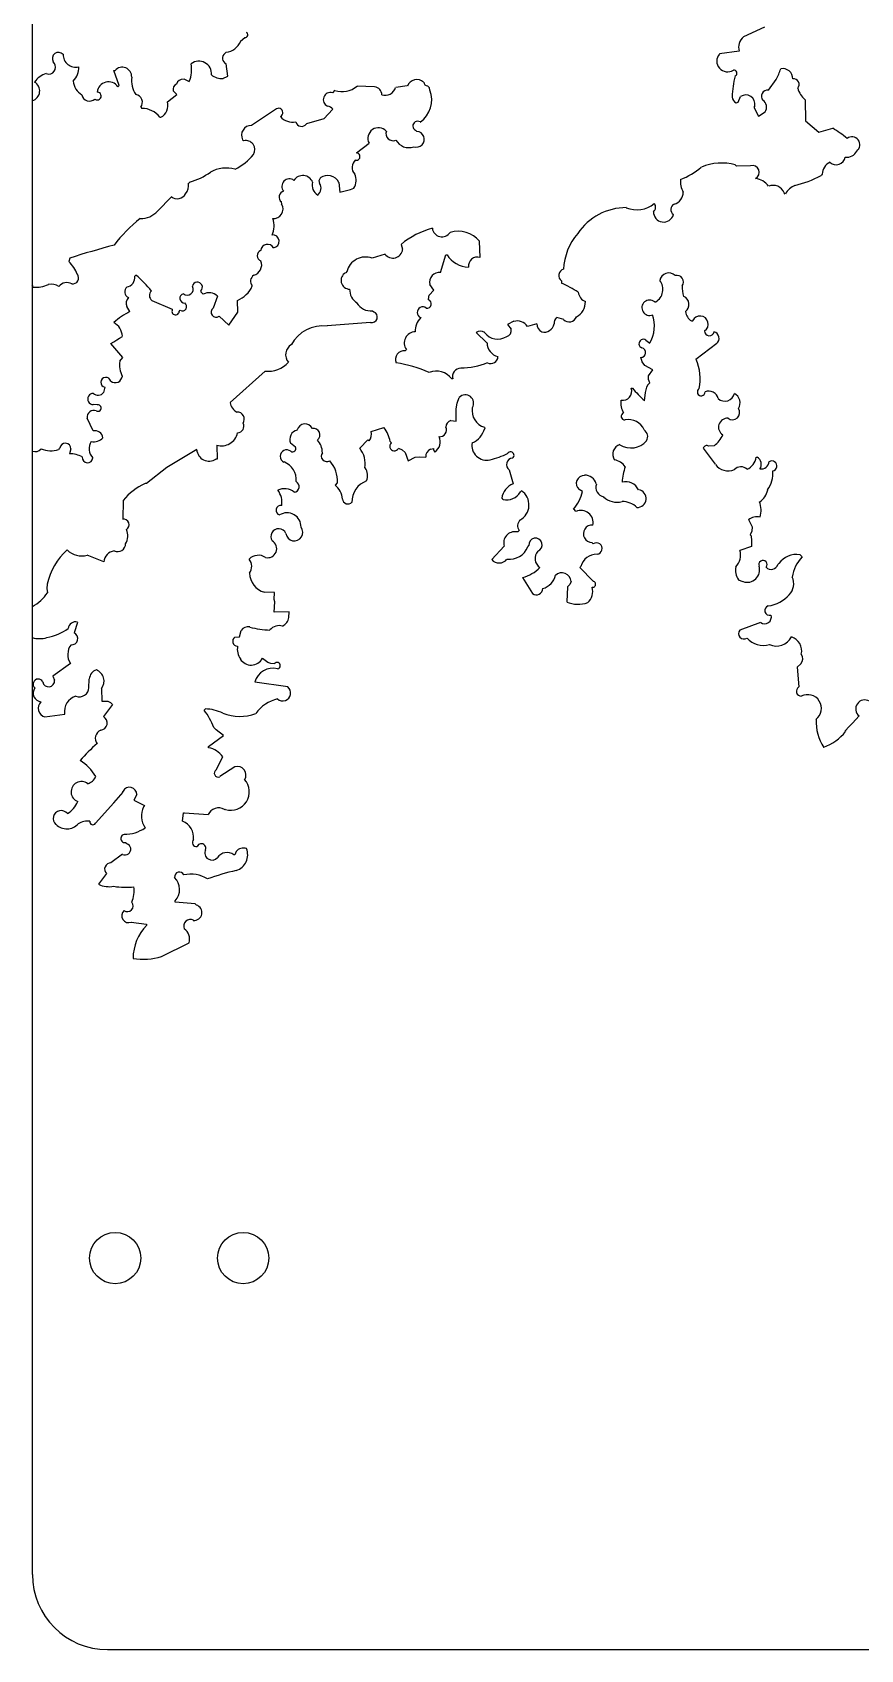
# Model space of a CAD drawing. Header units: millimetres. Extents: x -458 to 152, y -312 to 313.
# Drawn here: x -152.3 to -97.2, y -312.5 to -205.1 of the extents above; entities that cross this region are included whole.
import ezdxf

# ---------------------------------------------------------------- set-up
doc = ezdxf.new("R2010")
doc.units = ezdxf.units.MM

msp = doc.modelspace()

# ---------------------------------------------------------------- linework, layer by layer
at = {"color": 7, "linetype": 'Continuous', "lineweight": 25}
for p, q in [((-152.25, -307.5), (-152.25, 307.5)), ((-103.64, -204.76), (-105.02, -205.42)), ((-138.42, -205.7), (-138.15, -205.45)), ((-139.47, -206.51), (-139.39, -206.43)), ((-139.27, -208.03), (-139.37, -207.21)), ((-105.31, -206.36), (-106.63, -206.55)), ((-151.34, -207.85), (-151.15, -207.89)), ((-146.83, -207.65), (-146.75, -207.64)), ((-146.49, -208.65), (-146.83, -207.65)), ((-142.2, -208.21), (-141.83, -208.37)), ((-139.59, -208.17), (-139.27, -208.03)), ((-103.37, -208.95), (-102.85, -208.24)), ((-146.57, -208.73), (-146.49, -208.65)), ((-143.27, -209.73), (-142.66, -209.25)), ((-142.66, -209.25), (-142.89, -208.99)), ((-132.16, -208.96), (-132.32, -209.12)), ((-129.52, -208.73), (-130.69, -208.69)), ((-127.35, -208.67), (-128.12, -208.77)), ((-125.87, -208.79), (-126, -208.66)), ((-125.86, -208.95), (-125.87, -208.79)), ((-105.37, -209.75), (-105.22, -209.38)), ((-145.05, -210.09), (-144.97, -210.16)), ((-136.1, -210.23), (-137.7, -211.29)), ((-132.29, -210.21), (-132.89, -210.85)), ((-105.51, -209.79), (-105.37, -209.75)), ((-104.28, -209.99), (-104.35, -210.07)), ((-104.35, -210.07), (-104.03, -210.68)), ((-104.03, -210.68), (-103.59, -210.4)), ((-100.94, -209.59), (-100.9, -210.99)), ((-143.79, -210.75), (-143.71, -210.75)), ((-132.89, -210.85), (-134.05, -211.19)), ((-100.9, -210.99), (-100.03, -211.74)), ((-100.03, -211.74), (-99.1, -211.48)), ((-138.3, -212.24), (-138.22, -212.31)), ((-130.73, -213.12), (-129.89, -212.48)), ((-126.72, -211.69), (-126.8, -211.61)), ((-105.49, -213.99), (-105.57, -213.92)), ((-104.56, -213.97), (-105.49, -213.99)), ((-99.8, -214.54), (-99.87, -214.62)), ((-141.8, -215.06), (-141.88, -215.14)), ((-133.2, -214.94), (-133.12, -214.78)), ((-133.17, -215.14), (-133.2, -214.94)), ((-131.89, -215.08), (-131.82, -215.72)), ((-131.82, -215.72), (-131.12, -215.55)), ((-131.12, -215.55), (-130.9, -215.46)), ((-102.25, -215.85), (-102.33, -215.77)), ((-143.02, -216.03), (-143.93, -216.98)), ((-135.69, -216.53), (-135.7, -216.37)), ((-122.52, -220.06), (-122.55, -218.97)), ((-149.76, -220.1), (-149.83, -220.33)), ((-128.83, -219.84), (-129.68, -220.1)), ((-127.76, -219.19), (-127.66, -219.52)), ((-125.14, -221.06), (-124.79, -219.89)), ((-124.79, -219.89), (-124.71, -219.88)), ((-131.37, -221), (-131.44, -221.08)), ((-145.45, -221.3), (-145.37, -221.23)), ((-141.06, -222.27), (-141.06, -222.35)), ((-125.89, -222.56), (-125.58, -222.24)), ((-125.58, -222.24), (-125.86, -221.85)), ((-117.11, -221.62), (-117.11, -221.78)), ((-145.77, -223.65), (-145.98, -223.32)), ((-144.31, -222.91), (-142.97, -223.49)), ((-141.06, -222.35), (-140.9, -222.5)), ((-139.96, -222.63), (-140.25, -223.42)), ((-138.61, -223.69), (-138.63, -222.91)), ((-125.95, -222.87), (-125.92, -222.68)), ((-125.92, -222.68), (-125.89, -222.56)), ((-110.93, -223.01), (-110.85, -223.01)), ((-142.97, -223.49), (-142.97, -223.57)), ((-142.5, -223.64), (-142.43, -223.56)), ((-139.85, -223.95), (-139.21, -224.56)), ((-139.21, -224.56), (-138.61, -223.69)), ((-129.8, -224.38), (-132.67, -224.61)), ((-129.66, -223.6), (-129.58, -223.67)), ((-120.28, -224.3), (-120.69, -224.52)), ((-116.96, -224.19), (-117.43, -224.04)), ((-108.48, -224.27), (-108.4, -224.26)), ((-146.65, -225.54), (-146.46, -225.42)), ((-146.46, -225.42), (-146.27, -225.3)), ((-122.78, -225.04), (-122.06, -225.73)), ((-120.69, -224.52), (-120.45, -224.83)), ((-118.75, -224.47), (-119.36, -224.64)), ((-147.04, -225.78), (-146.84, -225.66)), ((-146.23, -226.7), (-147.04, -225.78)), ((-146.84, -225.66), (-146.65, -225.54)), ((-127.49, -226.26), (-127.41, -226.18)), ((-111.51, -225.55), (-111.24, -225.74)), ((-106.8, -225.78), (-108.18, -226.83)), ((-146.43, -226.95), (-146.23, -226.7)), ((-136.79, -227.61), (-139.11, -229.7)), ((-111.75, -226.99), (-111.84, -226.69)), ((-111.58, -227.24), (-111.75, -226.99)), ((-111.04, -227.53), (-111.58, -227.24)), ((-111.33, -227.91), (-111.04, -227.53)), ((-147.51, -229.03), (-147.42, -228.67)), ((-124.33, -228.12), (-124.4, -228.12)), ((-112.48, -228.73), (-112.4, -228.73)), ((-111.34, -228.16), (-111.33, -227.91)), ((-111.25, -228.39), (-111.34, -228.16)), ((-124.11, -230.12), (-124.04, -229.73)), ((-124.04, -229.73), (-123.9, -229.36)), ((-111.6, -229.57), (-111.54, -229.02)), ((-148.2, -231.57), (-148.61, -230.73)), ((-147.94, -229.85), (-148.2, -229.83)), ((-124.47, -230.88), (-124.1, -230.92)), ((-124.1, -230.92), (-124.11, -230.12)), ((-129.76, -231.62), (-128.91, -231.36)), ((-122.22, -231.33), (-122.21, -231.41)), ((-150.5, -232.8), (-150.43, -232.72)), ((-149.69, -232.76), (-149.79, -233.1)), ((-141.33, -232.82), (-143.31, -234.01)), ((-140, -232.52), (-139.98, -233.45)), ((-134.78, -232.65), (-135.11, -232.38)), ((-130.5, -232.73), (-129.98, -232.17)), ((-129.98, -232.17), (-129.9, -232.24)), ((-128.49, -232.28), (-128.41, -232.36)), ((-127.94, -232.73), (-127.69, -232.83)), ((-127.69, -232.83), (-127.5, -233)), ((-127.5, -233), (-127.29, -233.57)), ((-125.82, -232.78), (-125.6, -232.75)), ((-107.7, -232.73), (-106.9, -233.79)), ((-106.97, -232.56), (-107.33, -232.6)), ((-143.31, -234.01), (-144.68, -235.06)), ((-139.98, -233.45), (-140.06, -233.45)), ((-127.29, -233.57), (-126.82, -233.32)), ((-126.82, -233.32), (-126.55, -233.29)), ((-126.55, -233.29), (-126.13, -233.31)), ((-104.19, -233.33), (-104.11, -233.33)), ((-144.68, -235.06), (-144.76, -235.06)), ((-132, -235.02), (-132.15, -235.18)), ((-120.58, -234.17), (-120.32, -235.09)), ((-146.21, -236.19), (-146.25, -237.43)), ((-121.08, -236.05), (-121, -236.12)), ((-119.84, -235.63), (-119.77, -235.55)), ((-115.72, -235.59), (-115.94, -235.46)), ((-116.23, -236.85), (-116.31, -236.77)), ((-116.15, -236.93), (-116.23, -236.85)), ((-120, -238.28), (-120.08, -238.28)), ((-119.93, -238.2), (-120, -238.28)), ((-104.7, -237.47), (-104.45, -237.95)), ((-104.47, -238.23), (-104.59, -238.48)), ((-104.45, -237.95), (-104.47, -238.23)), ((-120.91, -239.23), (-121.74, -240.11)), ((-119.35, -239.27), (-119.28, -239.19)), ((-115, -239.07), (-115.08, -239)), ((-104.49, -239.25), (-105.26, -239.51)), ((-104.59, -238.48), (-104.51, -238.55)), ((-104.51, -238.55), (-104.51, -238.63)), ((-104.51, -238.63), (-104.5, -238.79)), ((-104.5, -238.79), (-104.5, -238.94)), ((-104.5, -238.94), (-104.5, -239.1)), ((-104.5, -239.1), (-104.49, -239.25)), ((-147.5, -240.27), (-148.6, -239.83)), ((-102.75, -240.45), (-102.67, -240.37)), ((-101.29, -239.79), (-101.21, -239.86)), ((-101.21, -239.86), (-101.13, -239.94)), ((-119.69, -241.3), (-119.04, -242.37)), ((-116.48, -241.57), (-116.55, -241.77)), ((-115.89, -240.65), (-115.82, -240.57)), ((-115.01, -241.56), (-115.89, -240.65)), ((-105.37, -241.46), (-105.06, -241.58)), ((-151.27, -241.76), (-151.28, -242.04)), ((-151.28, -242.04), (-151.25, -242.32)), ((-136.16, -242.3), (-136.84, -242.29)), ((-136.2, -242.77), (-136.16, -242.3)), ((-116.71, -241.92), (-116.76, -242.93)), ((-116.55, -241.77), (-116.71, -241.92)), ((-136.14, -242.92), (-136.2, -242.77)), ((-136.2, -243.62), (-136.14, -242.92)), ((-135.19, -243.59), (-136.2, -243.62)), ((-135.21, -243.97), (-135.19, -243.59)), ((-149.25, -244.29), (-149.47, -244.99)), ((-138.49, -245.24), (-138.39, -244.82)), ((-103.89, -244.3), (-105.27, -244.8)), ((-138.81, -245.27), (-138.49, -245.24)), ((-136.62, -246.96), (-136.97, -246.68)), ((-136.41, -247.03), (-136.62, -246.96)), ((-149.72, -247.02), (-150.9, -247.86)), ((-150.9, -247.86), (-150.77, -248.13)), ((-148.49, -248.63), (-148.47, -248.05)), ((-136.18, -247.04), (-136.41, -247.03)), ((-101.21, -247.05), (-101.47, -247.26)), ((-101.47, -247.26), (-101.36, -248.58)), ((-147.66, -248.68), (-147.63, -249.53)), ((-135.29, -248.58), (-137.47, -248.25)), ((-147.63, -249.53), (-147.24, -249.52)), ((-146.93, -249.75), (-147.53, -250.54)), ((-147.24, -249.52), (-147.07, -249.61)), ((-147.07, -249.61), (-146.93, -249.75)), ((-140.85, -250.13), (-140.77, -250.05)), ((-151.42, -250.57), (-150.1, -250.38)), ((-140.05, -251.43), (-140.19, -251.28)), ((-98.25, -251.46), (-98.02, -251.22)), ((-98.02, -251.22), (-97.79, -250.98)), ((-97.79, -250.98), (-97.56, -250.74)), ((-97.56, -250.74), (-97.34, -250.5)), ((-140.55, -252.53), (-139.56, -251.8)), ((-139.56, -251.8), (-140.05, -251.43)), ((-98.24, -251.53), (-98.25, -251.46)), ((-140.55, -252.61), (-140.55, -252.53)), ((-140.04, -254.07), (-139.6, -253.21)), ((-138.8, -253.88), (-139.79, -254.53)), ((-146.83, -256.28), (-146.22, -255.57)), ((-146.22, -255.57), (-146.23, -255.49)), ((-148.06, -257.62), (-146.83, -256.28)), ((-145.32, -255.72), (-145.51, -256.09)), ((-145.51, -256.09), (-144.8, -256.46)), ((-144.8, -256.46), (-144.87, -256.54)), ((-142.28, -257.48), (-142.22, -256.93)), ((-142.22, -256.93), (-142.14, -256.93)), ((-142.14, -256.93), (-140.58, -257.05)), ((-139.5, -256.71), (-139.42, -256.7)), ((-146.27, -259.69), (-147.03, -260.26)), ((-146.06, -258.91), (-145.98, -258.98)), ((-138.8, -259.72), (-138.87, -259.72)), ((-138.71, -259.51), (-138.8, -259.72)), ((-147.32, -260.96), (-147.85, -261.68)), ((-142.76, -262.86), (-142.76, -262.79)), ((-141.43, -262.98), (-142.76, -262.86)), ((-141.35, -263.06), (-141.43, -262.98)), ((-145.68, -264.19), (-144.66, -264.32)), ((-144.66, -264.32), (-144.66, -264.39)), ((-143.67, -266.47), (-141.83, -265.56)), ((-147.25, -312.5), (147.25, -312.5))]:
    msp.add_line(p, q, dxfattribs=at)
for centre in [(-146.75, -286.5), (-138.25, -286.5)]:
    msp.add_circle(centre, 1.7, dxfattribs=at)
for centre, radius, start, end in [((-139.55, -205.21), 1.24, 277.4621, 336.6338), ((-138.12, -205.27), 0.179, 261.9852, 61.2847), ((-104.46, -206.1), 0.887, 129.4449, 196.8059), ((-151.18, -207.42), 0.472, 273.7938, 48.6148), ((-150.51, -206.86), 0.417, 43.2431, 209.7639), ((-149.38, -206.6), 0.824, 177.8482, 284.8058), ((-143.81, -207.57), 2.14, 338.0111, 9.9329), ((-141.19, -207.86), 0.836, 354.5136, 127.6801), ((-139.21, -206.83), 0.412, 129.246, 246.5618), ((-106.08, -207.02), 0.717, 139.6406, 302.3608), ((-150.87, -209.27), 1.5, 108.0691, 145.0376), ((-150.4, -207.47), 1.23, 314.716, 3.1637), ((-146.28, -208.06), 0.628, 357.841, 138.8873), ((-143.97, -208.31), 1.69, 172.3049, 213.4331), ((-142.2, -208.73), 0.518, 90.4467, 158.9707), ((-139.67, -207.06), 1.12, 231.7861, 274.3257), ((-126.71, -208.94), 0.69, 49.8075, 157.5072), ((-99.21, -209.6), 6.57, 165.8941, 178.2975), ((-105.66, -207.82), 0.2, 294.4341, 100.8595), ((-106.94, -206.14), 4.6, 332.8172, 342.3744), ((-102.43, -208.19), 0.675, 358.7201, 100.4336), ((-101.7, -208.57), 0.369, 317.7772, 98.4679), ((-152.43, -209), 0.67, 285.3521, 60.7424), ((-148.42, -208.29), 1.11, 182.7524, 240.8824), ((-148.45, -209.15), 0.529, 192.1132, 311.0374), ((-147.94, -209.34), 0.261, 233.4836, 92.7739), ((-147.19, -209.17), 0.769, 35.2934, 172.886), ((-145.47, -209.76), 0.528, 322.0565, 81.0278), ((-142.53, -208.89), 0.378, 113.7273, 195.1201), ((-132.45, -209.58), 0.479, 73.4975, 246.0451), ((-131.68, -207.45), 1.59, 252.3969, 308.6707), ((-129.58, -209.27), 0.54, 0.5271, 83.7998), ((-128.83, -208.56), 0.738, 253.1227, 343.1234), ((-127.49, -209.61), 1.76, 304.1999, 21.9425), ((-125.99, -208.39), 0.273, 184.2832, 268.77), ((-104.87, -209.87), 0.603, 348.9902, 125.0553), ((-103.43, -209.36), 0.409, 81.9864, 220.1195), ((-99.92, -208.4), 1.56, 195.6654, 229.394), ((-144.97, -211.64), 1.48, 36.9262, 90.0545), ((-144.15, -209.96), 0.907, 298.9022, 14.6655), ((-135.9, -210.44), 0.284, 295.7877, 134.7117), ((-132.72, -210.59), 0.575, 41.0756, 82.6659), ((-105.36, -209.41), 0.41, 179.9459, 249.156), ((-104.04, -210.08), 0.548, 324.7468, 57.3385), ((-137.7, -211.95), 0.662, 89.8849, 205.8602), ((-134.97, -210.04), 1.04, 218.9993, 282.0469), ((-134.37, -210.97), 0.39, 192.2189, 325.8487), ((-129.26, -212.15), 0.708, 43.3842, 207.1152), ((-126.67, -211.33), 0.314, 58.4524, 245.1882), ((-101.77, -216.26), 5.47, 48.5713, 60.8154), ((-138.07, -212.9), 0.603, 328.0628, 104.1405), ((-128.28, -211.82), 0.487, 161.9681, 291.1497), ((-127.26, -211.8), 0.965, 209.1554, 290.3639), ((-126.75, -212.21), 0.524, 250.7504, 86.3783), ((-97.83, -212.58), 0.529, 308.1536, 127.0268), ((-140.49, -210.8), 3.8, 296.6009, 320.4862), ((-130.38, -214.08), 0.641, 129.8891, 223.7009), ((-130.73, -213.36), 0.239, 253.957, 90.257), ((-98.87, -213.3), 0.605, 227.7249, 349.5983), ((-98.17, -212.66), 0.748, 262.5883, 333.6628), ((-142.87, -211.04), 4.15, 284.8907, 306.1533), ((-139.36, -216.32), 2.2, 75.1021, 118.8978), ((-134.29, -215.32), 0.701, 21.0035, 147.8647), ((-132.64, -215.45), 0.832, 26.4805, 125.8186), ((-131.75, -214.94), 1, 328.8947, 24.7022), ((-110.71, -210.76), 4.38, 290.0748, 311.1527), ((-106.5, -217.18), 3.39, 74.0943, 112.9777), ((-104.44, -214.41), 0.458, 298.1069, 104.979), ((-103.09, -208.77), 6.67, 282.757, 298.8067), ((-98.92, -214.54), 0.874, 113.6551, 179.475), ((-142.63, -215.54), 0.624, 230.5865, 332.6058), ((-142.84, -215.24), 0.963, 322.5177, 6.3222), ((-135.48, -216.05), 0.39, 102.2441, 235.8303), ((-135.18, -215.34), 0.498, 52.9041, 220.2148), ((-132.94, -215.28), 0.729, 162.8796, 240.2135), ((-133.66, -215.46), 0.584, 308.4423, 33.4303), ((-109.84, -215.73), 0.811, 285.0304, 0.7707), ((-107.84, -215.03), 1.37, 173.4264, 210.309), ((-104.36, -216.02), 1.21, 34.3994, 83.7819), ((-103.06, -216.06), 0.787, 21.7786, 111.7873), ((-101.14, -216.44), 1.25, 111.9726, 151.8073), ((-136.23, -216.85), 0.627, 264.4378, 31.2987), ((-112.81, -220.62), 3.87, 89.9372, 146.3158), ((-112.11, -215.13), 1.77, 246.6021, 310.768), ((-111.25, -216.72), 0.389, 308.4002, 38.4544), ((-109.44, -216.88), 0.412, 116.545, 233.8901), ((-139.43, -224.82), 9.26, 127.6029, 142.9713), ((-145.07, -215.93), 1.55, 269.494, 317.2302), ((-137.53, -217.97), 1.34, 333.3904, 21.5623), ((-110.33, -217.03), 0.677, 178.9368, 344.1675), ((-136.29, -218.99), 0.43, 276.7612, 96.7544), ((-124.2, -223.55), 5.63, 105.3172, 129.2265), ((-125.05, -218.05), 0.64, 185.9382, 327.3252), ((-123.96, -220.16), 1.84, 40.1287, 107.5026), ((-113.02, -221.06), 3.97, 139.4268, 176.8391), ((-131.94, -275.58), 58.27, 104.8024, 107.808), ((-136.94, -219.94), 0.378, 113.7211, 249.3973), ((-136.63, -219.65), 0.458, 30.2873, 173.4357), ((-130.12, -221.32), 1.29, 70.3954, 165.8568), ((-128.31, -219.45), 0.653, 216.4455, 353.8163), ((-123.24, -218.97), 1.73, 211.8399, 268.4263), ((-122.7, -220.62), 0.591, 72.704, 187.7339), ((-151.51, -222.08), 2.42, 21.927, 46.1347), ((-149.57, -221.42), 0.395, 261.3639, 37.7566), ((-137.73, -220.55), 0.71, 285.3319, 20.7681), ((-131.18, -221.59), 0.574, 117.6852, 269.6306), ((-125.23, -221.7), 0.643, 82.1066, 193.0439), ((-116.85, -221.26), 0.443, 106.8027, 233.6888), ((-109.99, -221.67), 0.587, 44.4351, 172.8874), ((-153.83, -222.52), 1.7, 16.7181, 22.204), ((-152.01, -220.18), 1.86, 264.3629, 296.2503), ((-151.01, -222.8), 0.965, 57.2248, 100.8415), ((-149.95, -222.4), 0.671, 61.4556, 142.2787), ((-145.7, -222.34), 0.418, 130.3786, 245.4252), ((-146.07, -221.4), 0.627, 278.675, 8.6983), ((-151.74, -228.52), 9.68, 40.0379, 48.8391), ((-144.09, -222.59), 0.389, 128.4475, 234.6876), ((-141.96, -222.17), 0.394, 227.8921, 28.9724), ((-141.29, -222.03), 0.331, 313.3849, 170.2456), ((-139.3, -221.24), 1.8, 291.8116, 336.7249), ((-137.28, -221.64), 0.48, 123.2883, 220.5457), ((-130.15, -222.2), 1.03, 177.775, 238.4727), ((-119.67, -227.88), 6.62, 56.3807, 67.2521), ((-111.34, -222.18), 0.962, 300.8528, 37.215), ((-109.45, -221.69), 0.443, 323.6941, 106.8102), ((-107.3, -222.06), 1.8, 176.5863, 199.2139), ((-145.47, -223.1), 0.55, 136.535, 204.0752), ((-142.14, -222.77), 0.315, 105.025, 272.3517), ((-142.28, -223.32), 0.28, 237.874, 57.8713), ((-140.51, -223.15), 0.751, 43.0136, 121.1827), ((-129.75, -222.49), 1.12, 212.2902, 274.229), ((-126.32, -223.71), 0.37, 51.7465, 247.3743), ((-126.04, -223.14), 0.284, 260.3579, 70.8602), ((-116.73, -222.97), 1.21, 300.4794, 359.4209), ((-115.26, -222.28), 0.748, 187.1044, 249.7578), ((-111.26, -223.4), 0.514, 49.1138, 293.4013), ((-109.24, -223.18), 0.59, 306.7491, 65.1689), ((-142.71, -229.28), 6.41, 118.5023, 130.0889), ((-147.38, -225.35), 1.11, 2.7499, 60.882), ((-142.74, -223.64), 0.239, 163.9656, 0.2314), ((-140.05, -223.69), 0.335, 127.106, 307.0964), ((-129.71, -224.02), 0.369, 255.8643, 70.3931), ((-125.59, -224.93), 1.23, 134.7048, 183.1761), ((-120.07, -225.13), 0.855, 34.7731, 104.3866), ((-117.14, -224.4), 0.46, 129.6825, 189.4747), ((-116.6, -223.82), 0.518, 224.7606, 338.9671), ((-113.22, -224.6), 2.28, 330.0627, 18.8075), ((-107.97, -223.49), 0.932, 190.3743, 236.7658), ((-107.91, -224.49), 0.543, 304.0737, 155.0734), ((-132.94, -227.01), 2.41, 83.591, 151.1708), ((-126.81, -225.74), 0.744, 90.8381, 216.138), ((-122.49, -225.47), 0.507, 56.5254, 124.0356), ((-121.34, -224.37), 1.11, 217.6897, 302.3034), ((-120.86, -224.9), 0.417, 286.2174, 9.7927), ((-118.14, -224.46), 0.61, 180.3572, 242.2564), ((-118.28, -224.32), 0.702, 258.4336, 347.073), ((-111.67, -225.79), 0.296, 56.6939, 248.374), ((-107.29, -224.94), 0.315, 180.359, 348.5233), ((-107.09, -225.43), 0.444, 309.4565, 76.282), ((-134.65, -226.52), 0.782, 120.6768, 219.831), ((-127.55, -226.84), 0.583, 84.2228, 201.583), ((-121.12, -225.73), 0.937, 179.914, 256.9537), ((-111.84, -226.38), 0.315, 270.3548, 78.518), ((-144.97, -227.23), 1.49, 168.9198, 208.5175), ((-136.56, -225.89), 1.73, 262.3563, 319.3484), ((-129.21, -234.97), 7.99, 65.5072, 81.9745), ((-125.43, -228.9), 1.29, 37.1707, 110.9021), ((-123.8, -227.96), 0.548, 89.7165, 197.6598), ((-123.88, -222.42), 4.98, 270.9316, 291.9224), ((-121.8, -226.64), 0.467, 241.5746, 359.6489), ((-110.98, -228.11), 3.08, 347.6978, 24.5776), ((-147.37, -228.35), 0.331, 12.8684, 260.2577), ((-146.75, -227.89), 0.48, 232.5641, 354.1583), ((-113.05, -228.94), 0.604, 259.5423, 19.6056), ((-107.4, -224.73), 6.4, 218.6545, 229.0152), ((-110.65, -229.05), 0.896, 132.1542, 177.8265), ((-148.2, -229.46), 0.372, 88.99, 269.1186), ((-147.88, -228.75), 0.458, 226.5612, 321.984), ((-138.3, -229.59), 0.821, 187.8653, 243.8415), ((-123.5, -229.74), 0.556, 328.6184, 135.9276), ((-112.01, -229.73), 1.17, 170.0698, 213.663), ((-107.83, -228.99), 0.261, 120.8524, 0.3408), ((-107.32, -229.57), 0.634, 12.7455, 113.1513), ((-106.27, -228.94), 0.66, 228.473, 346.544), ((-105.98, -229.72), 0.724, 328.7699, 60.3518), ((-148.16, -230.67), 0.455, 69.6841, 187.1722), ((-147.89, -230.06), 0.215, 237.4218, 103.0601), ((-138.65, -230.8), 0.477, 325.5264, 91.874), ((-124.31, -231.33), 0.473, 109.0563, 179.4774), ((-121.9, -230.23), 1.15, 170.0001, 254.0503), ((-112.91, -230.61), 0.238, 108.167, 273.9064), ((-112.68, -231.98), 1.16, 24.1002, 100.295), ((-106.09, -231.33), 0.595, 85.4744, 238.3381), ((-105.75, -230.37), 0.472, 230.3343, 36.0515), ((-148.09, -232.09), 0.526, 6.9573, 102.4263), ((-139.7, -231.47), 1.1, 253.6824, 347.5455), ((-138.63, -231.27), 0.428, 270.5398, 28.572), ((-134.52, -232.14), 0.634, 102.7434, 203.1469), ((-134.14, -231.65), 0.541, 26.3978, 165.529), ((-133.59, -231.84), 0.434, 308.6247, 98.107), ((-130.45, -231.79), 0.717, 320.9482, 14.0954), ((-130.42, -232.59), 1.95, 9.1547, 39.1963), ((-125.2, -231.51), 0.455, 265.9528, 23.4363), ((-123.6, -231.04), 1.44, 292.8898, 345.2118), ((-111.89, -231.95), 0.507, 327.0725, 59.0713), ((-107.98, -231.18), 1.71, 306.1733, 337.3409), ((-152.06, -232.47), 0.484, 246.6296, 323.3159), ((-151.03, -231.35), 1.55, 245.5763, 289.9153), ((-150.06, -232.76), 0.37, 359.3884, 174.5851), ((-147.62, -232.76), 0.865, 146.5072, 224.789), ((-148.16, -231.51), 0.79, 257.3066, 319.2114), ((-140.51, -232.76), 0.825, 184.3928, 303.1109), ((-135.36, -233.26), 0.424, 50.9581, 244.7809), ((-134.97, -232.75), 0.215, 237.424, 27.8605), ((-134.23, -233.03), 1.24, 0.0486, 43.0339), ((-132.7, -233.25), 0.364, 141.629, 302.7008), ((-131.81, -233.77), 1.67, 350.8463, 38.7529), ((-128.21, -232.59), 0.308, 132.2921, 331.2234), ((-125.57, -233.29), 0.559, 115.7991, 182.0352), ((-125.33, -232.78), 0.275, 173.4558, 226.5476), ((-126.01, -232.29), 0.847, 305.8021, 23.1133), ((-122.07, -232.53), 0.992, 170.2552, 282.8692), ((-120.49, -233.19), 0.227, 302.5262, 150.5944), ((-113.04, -233.13), 0.671, 106.6873, 214.3572), ((-112.5, -231.34), 1.37, 237.5642, 319.545), ((-107.47, -232.8), 0.246, 55.7525, 163.1496), ((-149.84, -235.17), 2.08, 63.9655, 88.6432), ((-148.58, -233.34), 0.352, 175.225, 355.2219), ((-135.98, -234.82), 1.26, 354.6044, 69.4524), ((-133.95, -234.88), 1.96, 355.7529, 42.4194), ((-130.85, -234.55), 0.866, 336.9995, 36.5166), ((-123.88, -226.12), 7.66, 285.3921, 294.601), ((-120.33, -233.81), 0.433, 95.0788, 234.6195), ((-113.76, -234.56), 1.07, 34.6658, 81.0791), ((-108.51, -235.37), 4.6, 162.0873, 175.0459), ((-106.04, -233.17), 1.06, 216.2671, 292.6737), ((-105.2, -234.57), 0.609, 47.2276, 135.3836), ((-105.22, -233.17), 1.05, 294.5104, 351.2897), ((-104.39, -233.8), 0.548, 326.5456, 59.1872), ((-103.85, -233.58), 0.526, 260.7013, 356.1607), ((-103.15, -233.91), 0.336, 284.0019, 120.2321), ((-143.03, -238.78), 4.1, 115.0094, 140.8813), ((-134.91, -235.27), 0.378, 277.448, 60.6076), ((-129.51, -236.31), 1.52, 111.0815, 180.3652), ((-119.91, -236.19), 1.17, 110.4958, 173.0241), ((-115.6, -235.06), 0.528, 87.7967, 230.0838), ((-115.53, -235.27), 0.748, 13.4946, 94.4435), ((-114.2, -235.32), 0.634, 159.9824, 260.3642), ((-112.87, -235.94), 0.992, 27.1368, 102.8608), ((-105.03, -234.36), 1.96, 324.7742, 3.6419), ((-135.51, -236.48), 1.06, 52.1032, 114.7652), ((-136.99, -236.33), 1.32, 351.3582, 37.7686), ((-132.99, -236.22), 1.34, 5.1943, 51.0528), ((-131.29, -236.06), 0.368, 186.5762, 315.4402), ((-120.75, -235.11), 1.05, 256.4987, 330.2239), ((-120.42, -236.49), 1.15, 298.6262, 55.3483), ((-118.23, -235.08), 2.56, 318.5107, 348.4646), ((-113.42, -235.04), 1.27, 225.3838, 285.0981), ((-112.08, -236.07), 0.59, 267.1544, 80.7817), ((-104.61, -235.28), 1.21, 303.3748, 349.767), ((-135.75, -236.84), 0.321, 79.3147, 255.7148), ((-135.34, -237.95), 0.935, 358.7605, 121.5012), ((-115.82, -237.66), 0.805, 347.9609, 113.9568), ((-113.09, -237.68), 1.42, 46.1152, 89.7005), ((-104.09, -238.35), 1.07, 81.0662, 124.6766), ((-105.53, -236.83), 1.67, 343.97, 19.1496), ((-146.21, -237.81), 0.381, 302.9477, 96.9425), ((-146.91, -238.55), 1, 328.892, 24.701), ((-135.89, -238.6), 0.523, 23.9594, 212.2941), ((-134.85, -238.32), 0.563, 186.8884, 38.3043), ((-120.21, -239.01), 0.738, 80.003, 198.0994), ((-119.45, -237.88), 0.574, 137.3499, 213.0924), ((-115.07, -238.41), 0.585, 86.7453, 268.7553), ((-146.6, -239.05), 0.545, 246.2109, 358.8394), ((-136.62, -239.4), 0.597, 255.6226, 61.0988), ((-120.55, -238.82), 1.28, 261.9624, 339.2677), ((-118.84, -239.14), 0.443, 289.9982, 186.1827), ((-114.79, -239.39), 0.38, 276.2053, 123.7949), ((-146.96, -242.75), 4.42, 132.2244, 167.0488), ((-148.95, -238.46), 1.42, 226.1081, 284.2358), ((-146.68, -240.36), 0.825, 99.7001, 173.4272), ((-137.24, -240.7), 0.865, 56.5047, 134.7902), ((-138.46, -240.57), 0.778, 324.6967, 38.4317), ((-121.25, -239.7), 0.646, 220.0791, 323.0385), ((-118.14, -240.04), 0.731, 138.9411, 236.5556), ((-114.79, -240.83), 1.06, 88.0027, 166.1959), ((-106.36, -239.81), 1.14, 315.8646, 15.3708), ((-103.73, -240.45), 0.28, 319.6497, 204.5666), ((-103.18, -240.32), 0.456, 222.4, 343.346), ((-101.5, -241.23), 1.45, 81.6432, 143.9806), ((-99.45, -241.61), 2.36, 135.218, 172.1068), ((-136.48, -240.99), 1.35, 181.2265, 254.573), ((-120.34, -238.83), 2.56, 284.6571, 314.6118), ((-118.65, -240.92), 1.16, 285.1365, 347.9792), ((-117.09, -241.61), 0.614, 3.4985, 133.7893), ((-115.04, -241.76), 0.198, 259.937, 80.5764), ((-104.39, -240.81), 1.17, 170.0701, 213.654), ((-104.78, -240.8), 0.827, 250.3574, 16.6075), ((-102.74, -241.72), 1.05, 315.5472, 24.9475), ((-153.43, -240.94), 2.58, 297.2738, 327.631), ((-118.78, -242.03), 0.431, 232.8707, 358.1765), ((-116.07, -242.23), 1.03, 313.35, 15.2016), ((-103.7, -240.92), 2.3, 278.0023, 318.1162), ((-116.01, -241.15), 1.94, 247.2338, 289.4906), ((-103.29, -243.5), 0.321, 107.3178, 285.5467), ((-152.06, -241.51), 3.87, 281.6538, 304.6156), ((-149.4, -244.73), 0.47, 72.2176, 174.9162), ((-137.93, -245.15), 0.567, 77.5711, 144.3334), ((-136.41, -239.78), 5.02, 253.8605, 269.2435), ((-135.84, -245.37), 0.862, 75.8537, 137.7809), ((-136, -243.82), 0.803, 297.3623, 349.7521), ((-104.99, -245.03), 0.364, 141.6276, 302.6942), ((-103.62, -243.94), 0.443, 233.6852, 16.8185), ((-151.76, -243.6), 1.77, 253.8318, 285.661), ((-148.8, -246.43), 1.1, 143.377, 212.5876), ((-149.64, -245.37), 0.411, 263.7121, 66.0184), ((-138.62, -245.54), 0.327, 124.0831, 268.8447), ((-137.53, -246.07), 1.11, 169.4576, 215.865), ((-103.72, -244.41), 1.41, 220.8109, 287.2597), ((-102.84, -244.74), 1.12, 245.5, 332.6724), ((-102.13, -246.18), 0.968, 346.5662, 72.7012), ((-137.72, -246.29), 0.837, 210.7823, 332.7534), ((-136, -247.16), 0.215, 281.5827, 147.2241), ((-101.62, -246.7), 0.53, 319.8481, 34.8592), ((-151.86, -248.39), 0.34, 26.7954, 227.4091), ((-147.76, -248.11), 0.712, 109.7426, 174.5615), ((-148.29, -248.19), 0.802, 322.473, 68.7263), ((-136.27, -248.58), 1.25, 75.7823, 164.3438), ((-151.6, -248.98), 0.594, 145.8533, 262.5041), ((-151.17, -248.17), 0.399, 189.9765, 5.5962), ((-149.13, -248.59), 0.641, 249.3947, 356.7993), ((-135.62, -248.98), 0.523, 228.1226, 51.0296), ((-101.17, -248.86), 0.338, 124.0397, 267.1652), ((-100.76, -250), 0.91, 306.8325, 118.2115), ((-151.25, -249.99), 0.605, 135.4977, 253.6169), ((-149.05, -250.21), 1.07, 106.8268, 188.9137), ((-144.23, -252.81), 4.32, 20.8193, 38.447), ((-140.82, -252.85), 2.81, 64.2072, 89.0569), ((-135.34, -251.87), 2.58, 103.9986, 143.6753), ((-96.98, -250.03), 0.593, 329.9913, 232.5813), ((-147.76, -250.97), 0.483, 275.815, 61.111), ((-138.48, -247.38), 3.15, 249.2891, 289.7399), ((-97.07, -250.86), 3.14, 177.7439, 213.4537), ((-140.11, -261.43), 12, 130.7732, 138.4012), ((-147.48, -251.99), 0.588, 113.2574, 217.5947), ((-100.92, -249.37), 3.44, 290.8763, 321.0072), ((-140.82, -254.1), 1.51, 36.0764, 79.6654), ((-150.81, -256.2), 3.24, 31.1668, 57.7126), ((-139.91, -254.3), 0.261, 120.8461, 295.4029), ((-138.63, -254.42), 0.565, 328.1368, 107.0453), ((-148.99, -255.55), 0.688, 52.2388, 248.9579), ((-148.79, -254.23), 0.802, 285.5991, 338.7232), ((-145.8, -255.71), 0.48, 358.6711, 152.4491), ((-139.06, -255.54), 1.22, 252.7683, 41.9233), ((-150.83, -255.52), 1.73, 301.9368, 337.2126), ((-143.65, -257.14), 1.36, 153.7744, 215.7085), ((-139.88, -257.38), 0.775, 60.5697, 154.441), ((-150.34, -257.31), 0.526, 37.8438, 229.2501), ((-149.96, -256.97), 1.03, 225.7943, 317.3257), ((-148.59, -258.55), 1.07, 81.0704, 124.6692), ((-148.23, -257.53), 0.198, 170.2577, 332.3381), ((-142.7, -258.57), 1.16, 353.043, 68.7935), ((-146.1, -258.64), 0.275, 99.291, 280.0907), ((-146.13, -255.96), 2.4, 269.4669, 304.7035), ((-141.35, -258.9), 0.275, 136.5599, 279.7128), ((-146.1, -259.35), 0.384, 244.2358, 70.9513), ((-141.03, -259.28), 0.296, 338.293, 158.4218), ((-140.32, -259.6), 0.478, 153.4777, 319.6563), ((-139.33, -260.34), 0.769, 53.995, 145.3885), ((-138.24, -259.88), 0.605, 69.919, 142.1487), ((-139.04, -259.72), 1.09, 287.9077, 22.1623), ((-147.04, -260.67), 0.412, 89.0958, 226.1023), ((-142.48, -261.19), 0.324, 23.7338, 187.4637), ((-134.62, -278.2), 17.91, 103.1999, 109.5874), ((-147.15, -260.22), 1.62, 244.3798, 281.2502), ((-146, -256.54), 5.34, 261.0666, 275.3251), ((-147.35, -262.13), 1.86, 336.8652, 8.7628), ((-143.6, -262.03), 1.13, 317.9553, 45.1669), ((-141.74, -263.15), 2.14, 58.4491, 102.0535), ((-145.94, -263.11), 0.389, 234.6936, 38.4301), ((-141.51, -263.56), 0.522, 264.354, 72.7776), ((-145.86, -263.77), 0.459, 131.1991, 293.8374), ((-141.77, -264.45), 0.434, 60.3502, 205.1449), ((-142.38, -266.62), 3.18, 135.6879, 179.7559), ((-142.69, -265.35), 0.887, 346.3179, 53.6765), ((-144.89, -262.68), 3.98, 260.2462, 287.8992), ((-147.25, -307.5), 5, 180, 270)]:
    msp.add_arc(centre, radius, start, end, dxfattribs=at)

doc.saveas('drawing.dxf')
